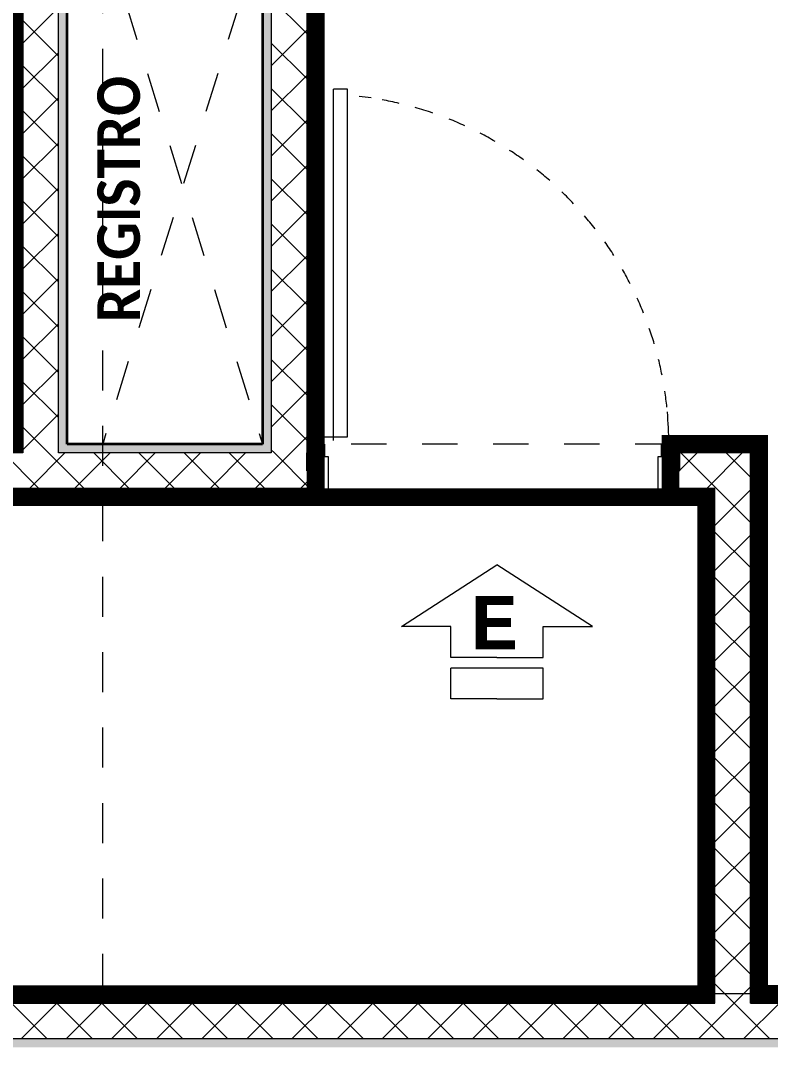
# Model space of a CAD drawing. Header units: metres. Extents: x -144 to 1000, y -717 to 29.
# Drawn here: x 652.423 to 654.536, y -557.414 to -554.521 of the extents above; entities that cross this region are included whole.
import ezdxf

# ---------------------------------------------------------------- set-up
doc = ezdxf.new("R2010")
doc.units = ezdxf.units.M
for name, pattern in [('Basculante', [0.11625, 0.075, -0.04125]), ('basculante modificado', [0.18, 0.1125, -0.0675]), ('Trazo', [0.45, 0.225, -0.225])]:
    doc.linetypes.add(name, pattern=pattern)
doc.layers.get('0').update_dxf_attribs({"color": 1})
doc.layers.add('00-MEDICION', color=30, linetype='Continuous')
for name, color, linetype, lineweight in [('A-DETL', 1, 'Continuous', 9), ('A-DETL-GENF', 1, 'Continuous', 9), ('A-DOOR', 1, 'Continuous', 9), ('A-DOOR-FRAM', 1, 'Continuous', 9), ('A-DOOR-HDLN', 1, 'Trazo', 20), ('A-WALL', 4, 'Continuous', 9), ('G-ANNO-TEXT', 2, 'Continuous', 9)]:
    doc.layers.add(name, color=color, linetype=linetype, lineweight=lineweight)
doc.layers.add('A-WALL-PATT', color=7, linetype='Continuous', lineweight=35, true_color=0x9c9c9c)
doc.styles.add('Calibri_B_2', font='calibrib.ttf', dxfattribs={"height": 0.135})
doc.styles.add('Courier New_B', font='courbd.ttf', dxfattribs={"height": 0.1125})

# ---------------------------------------------------------------- blocks, each defined once
blk = doc.blocks.new('A')
at = {"layer": 'A-WALL-PATT', "lineweight": 5, "true_color": 0x747474}
h = blk.add_hatch(color=8, dxfattribs=at)
h.paths.add_polyline_path([(651.351, -494.9486), (651.376, -494.9486), (651.376, -492.9986), (651.351, -492.9986), (651.351, -494.8736)])
h.paths.add_polyline_path([(651.376, -492.8486), (651.376, -487.8986), (651.351, -487.8986), (651.351, -492.8486)])
h.paths.add_polyline_path([(651.376, -487.7486), (651.376, -487.3488), (651.351, -487.3488), (651.351, -487.7486)])
at = {"layer": 'A-WALL-PATT', "true_color": 0x747474}
h = blk.add_hatch(color=8, dxfattribs=at)
h.paths.add_polyline_path([(651.476, -494.9486), (651.501, -494.9486), (651.501, -493.4986), (651.476, -493.4986), (651.476, -494.9361)])
h.paths.add_polyline_path([(651.501, -493.3486), (651.501, -491.0486), (651.476, -491.0486), (651.476, -493.3486), (651.4976, -493.3486)])
h.paths.add_polyline_path([(651.501, -490.8986), (651.501, -487.4988), (651.476, -487.4988), (651.476, -490.8986), (651.4844, -490.8986)])
for points in [[(652.076, -494.9486), (652.076, -493.4986), (652.051, -493.4986), (652.051, -494.9486)], [(653.4263, -496.4986), (653.4513, -496.4986), (653.4513, -494.9736), (653.4263, -494.9736), (653.4263, -495.7231)]]:
    blk.add_hatch(color=8, dxfattribs=at).paths.add_polyline_path(points)
at = {"layer": 'A-WALL-PATT', "lineweight": 5, "true_color": 0x747474}
for points in [[(652.176, -494.9486), (652.201, -494.9486), (652.201, -493.4986), (652.176, -493.4986), (652.176, -494.9102)], [(653.3263, -496.4986), (653.3263, -495.0986), (653.3013, -495.0986), (653.3013, -496.4986)]]:
    blk.add_hatch(color=8, dxfattribs=at).paths.add_polyline_path(points)
h = blk.add_hatch(color=8, dxfattribs=at)
h.paths.add_polyline_path([(650.1259, -495.0236), (650.1509, -495.0236), (650.1509, -494.9486), (649.851, -494.9486), (649.8521, -494.9736), (650.1259, -494.9736), (650.1259, -494.9836)])
h.paths.add_polyline_path([(647.9256, -495.0236), (647.9256, -494.9486), (647.9006, -494.9486), (647.9006, -495.0236)])
h.paths.add_polyline_path([(651.1759, -495.0236), (651.1759, -494.9736), (651.376, -494.9736), (651.376, -494.9486), (651.1509, -494.9486), (651.1509, -495.0236)])
h.paths.add_polyline_path([(652.2011, -495.0236), (652.201, -494.9486), (652.176, -494.9486), (652.1761, -495.0236), (652.1972, -495.0236)])
h.paths.add_polyline_path([(653.2261, -495.0236), (653.2261, -494.9736), (653.4513, -494.9736), (653.4513, -494.9486), (653.2011, -494.9486), (653.2011, -495.0236)])
h.paths.add_polyline_path([(646.9006, -495.0236), (646.9006, -494.9486), (646.6506, -494.9486), (646.6506, -494.9736), (646.8756, -494.9736), (646.8756, -495.0236)])
h.paths.add_polyline_path([(648.5688, -494.9736), (648.626, -494.9736), (648.626, -494.9486), (648.026, -494.9486), (648.026, -494.9736), (648.1212, -494.9736)])
h.paths.add_polyline_path([(652.076, -494.9736), (652.076, -494.9486), (651.476, -494.9486), (651.476, -494.9736), (652.051, -494.9736)])
h.paths.add_polyline_path([(648.751, -494.9736), (649.751, -494.9736), (649.751, -494.9486), (648.726, -494.9486), (648.726, -494.9736)])
at = {"layer": 'A-WALL-PATT', "true_color": 0x747474}
h = blk.add_hatch(color=8, dxfattribs=at)
h.paths.add_polyline_path([(651.1509, -495.0986), (652.2011, -495.0986), (652.2011, -495.0736), (651.1509, -495.0736)])
h.paths.add_polyline_path([(646.8756, -495.0986), (646.9006, -495.0986), (646.9006, -495.0736), (646.7756, -495.0736), (646.7756, -495.0986), (646.8006, -495.0986)])
h.paths.add_polyline_path([(653.3013, -495.0986), (653.3263, -495.0986), (653.3263, -495.0736), (653.2011, -495.0736), (653.2011, -495.0986), (653.2261, -495.0986)])
h.paths.add_polyline_path([(648.051, -495.0986), (650.1509, -495.0986), (650.1509, -495.0736), (647.9006, -495.0736), (647.9006, -495.0986), (647.9107, -495.0986)])
at = {"layer": 'A-WALL-PATT', "lineweight": 5, "true_color": 0x747474}
h = blk.add_hatch(color=8, dxfattribs=at)
h.paths.add_polyline_path([(654.676, -496.5236), (654.701, -496.5236), (654.701, -496.4986), (653.4263, -496.4986), (653.4263, -496.5236), (654.2351, -496.5236)])
h.paths.add_polyline_path([(648.9258, -496.5236), (653.3263, -496.5236), (653.3263, -496.4986), (648.9011, -496.4989), (648.9011, -496.5236)])
at = {"layer": 'A-WALL-PATT', "true_color": 0x747474}
h = blk.add_hatch(color=8, dxfattribs=at)
h.paths.add_polyline_path([(652.4214, -496.6486), (653.926, -496.6482), (653.926, -496.6236), (648.9258, -496.6236), (648.9258, -496.5236), (648.9011, -496.5237), (648.9011, -496.6486), (652.1972, -496.6486)])
h.paths.add_polyline_path([(654.676, -496.6486), (654.701, -496.6486), (654.701, -496.5236), (654.676, -496.5236), (654.676, -496.6236), (654.026, -496.6236), (654.026, -496.6486), (654.2351, -496.6486)])
at = {"layer": 'A-DETL', "color": 7, "linetype": 'basculante modificado'}
for p, q in [((651.6009, -496.4975), (651.6009, -487.8986)), ((652.051, -493.4986), (651.6009, -494.9486)), ((651.6009, -493.4986), (652.051, -494.9486)), ((654.7008, -496.4975), (648.9008, -496.4975))]:
    blk.add_line(p, q, dxfattribs=at)
at = {"layer": 'A-DETL-GENF', "linetype": 'Basculante'}
for p, q in [((652.2011, -494.9486), (652.2011, -495.0986)), ((653.2011, -494.9486), (652.2011, -494.9486)), ((653.2011, -495.0986), (653.2011, -494.9486)), ((652.2011, -495.0986), (653.2011, -495.0986))]:
    blk.add_line(p, q, dxfattribs=at)
at = {"layer": 'A-DETL-GENF'}
for p, q in [((652.4427, -495.4627), (652.7118, -495.2891)), ((652.9809, -495.4627), (652.7118, -495.2891)), ((652.5816, -495.4627), (652.4427, -495.4627)), ((652.5816, -495.5495), (652.5816, -495.4627)), ((652.842, -495.5495), (652.842, -495.4627)), ((652.842, -495.4627), (652.9809, -495.4627)), ((652.7118, -495.5495), (652.5816, -495.5495)), ((652.7118, -495.5495), (652.842, -495.5495)), ((652.5816, -495.6666), (652.5816, -495.5798)), ((652.842, -495.5798), (652.5816, -495.5798)), ((652.842, -495.6666), (652.842, -495.5798)), ((652.7118, -495.6666), (652.5816, -495.6666)), ((652.7118, -495.6666), (652.842, -495.6666))]:
    blk.add_line(p, q, dxfattribs=at)
at = {"layer": 'A-DOOR', "lineweight": 15}
for p, q in [((652.2911, -493.9486), (652.2511, -493.9486)), ((652.2511, -494.9386), (652.2511, -493.9486)), ((652.2911, -494.9286), (652.2911, -493.9486)), ((652.2011, -494.9386), (652.2161, -494.9386)), ((652.2161, -494.9286), (652.2911, -494.9286)), ((652.2161, -494.9386), (652.2161, -494.9286))]:
    blk.add_line(p, q, dxfattribs=at)
at = {"layer": 'A-DOOR'}
blk.add_line((652.2011, -494.9486), (652.2011, -495.0986), dxfattribs=at)
for start, end in [(81.55, 83.5406), (76.8489, 79.7418), (76.8489, 79.7418), (71.1143, 74.1684), (65.4451, 68.2717), (59.8378, 62.634), (54.2878, 57.0559), (48.7903, 51.5328), (43.3395, 46.0594), (37.9295, 40.6298), (32.5538, 35.2378), (27.2056, 29.8767), (21.8777, 24.5395), (16.5629, 19.2191), (11.2538, 13.9081), (5.9429, 8.5991), (0, 5.1398)]:
    blk.add_arc((652.2129, -494.9463), 0.9833, start, end, dxfattribs=at)
at = {"layer": 'A-DOOR-FRAM'}
for p, q in [((652.2011, -494.9486), (652.2261, -494.9486)), ((652.2261, -494.9486), (652.2261, -494.9836)), ((653.1761, -494.9486), (653.2011, -494.9486)), ((653.1761, -494.9836), (653.1761, -494.9486)), ((652.2261, -494.9836), (652.2361, -494.9836)), ((652.2361, -494.9836), (652.2361, -495.0986)), ((653.1661, -494.9836), (653.1761, -494.9836)), ((653.1661, -495.0986), (653.1661, -494.9836)), ((652.2361, -495.0986), (652.2011, -495.0986)), ((653.2011, -495.0986), (653.1661, -495.0986))]:
    blk.add_line(p, q, dxfattribs=at)
at = {"layer": 'A-DOOR-HDLN'}
blk.add_line((653.2011, -495.0986), (653.2011, -494.9486), dxfattribs=at)
at = {"layer": 'A-WALL'}
for p, q in [((651.376, -487.3488), (651.376, -494.9736)), ((651.476, -494.9736), (651.476, -487.3488)), ((652.076, -493.4986), (652.076, -494.9736)), ((652.176, -493.4986), (652.176, -494.9736)), ((651.376, -494.9736), (651.1759, -494.9736)), ((652.076, -494.9736), (651.476, -494.9736)), ((652.1761, -495.0236), (652.1761, -494.9736)), ((653.2261, -494.9736), (653.2261, -495.0236)), ((653.4263, -494.9736), (653.2261, -494.9736)), ((653.4263, -496.5236), (653.4263, -494.9736)), ((652.1761, -495.0236), (652.2011, -495.0236)), ((653.2011, -495.0236), (653.2261, -495.0236)), ((652.2011, -495.0736), (651.1509, -495.0736)), ((653.3263, -495.0736), (653.2011, -495.0736)), ((653.3263, -496.5236), (653.3263, -495.0736)), ((648.9258, -496.5236), (653.3263, -496.5236)), ((653.4263, -496.5236), (654.676, -496.5236)), ((648.9258, -496.6236), (653.926, -496.6236))]:
    blk.add_line(p, q, dxfattribs=at)
at = {"layer": 'A-WALL', "lineweight": 35}
for p, q in [((651.501, -494.9486), (651.501, -493.4986)), ((652.051, -493.4986), (652.051, -494.9486)), ((652.201, -494.9486), (652.201, -493.4986)), ((652.051, -494.9486), (651.501, -494.9486)), ((652.2011, -495.0986), (652.2011, -494.9486)), ((653.4513, -494.9486), (653.2011, -494.9486)), ((653.2011, -494.9486), (653.2011, -495.0986)), ((653.4513, -496.4986), (653.4513, -494.9486)), ((651.1509, -495.0986), (652.2011, -495.0986)), ((653.2011, -495.0986), (653.3013, -495.0986)), ((653.3013, -495.0986), (653.3013, -496.4986)), ((653.3013, -496.4986), (648.9008, -496.4986)), ((654.701, -496.4986), (653.4513, -496.4986))]:
    blk.add_line(p, q, dxfattribs=at)
at = {"layer": 'A-WALL-PATT', "color": 1, "lineweight": 5, "true_color": 0xff0000}
for p, q in [((652.176, -493.7919), (652.076, -493.6919)), ((651.376, -493.8189), (651.476, -493.7189)), ((651.476, -493.8556), (651.376, -493.7556)), ((652.076, -493.8826), (652.176, -493.7826)), ((652.176, -493.9192), (652.076, -493.8192)), ((651.376, -493.9462), (651.476, -493.8462)), ((651.476, -493.9829), (651.376, -493.8829)), ((652.076, -494.0099), (652.176, -493.9099)), ((652.176, -494.0465), (652.076, -493.9465)), ((651.376, -494.0735), (651.476, -493.9735)), ((651.476, -494.1102), (651.376, -494.0102)), ((652.076, -494.1372), (652.176, -494.0372)), ((652.176, -494.1738), (652.076, -494.0738)), ((651.376, -494.2008), (651.476, -494.1008)), ((651.476, -494.2374), (651.376, -494.1374)), ((652.076, -494.2644), (652.176, -494.1644)), ((652.176, -494.301), (652.076, -494.201)), ((651.376, -494.328), (651.476, -494.228)), ((651.476, -494.3647), (651.376, -494.2647)), ((652.076, -494.3917), (652.176, -494.2917)), ((652.176, -494.4283), (652.076, -494.3283)), ((651.376, -494.4553), (651.476, -494.3553)), ((651.476, -494.492), (651.376, -494.392)), ((652.076, -494.519), (652.176, -494.419)), ((652.176, -494.5556), (652.076, -494.4556)), ((651.376, -494.5826), (651.476, -494.4826)), ((651.476, -494.6193), (651.376, -494.5193)), ((652.076, -494.6463), (652.176, -494.5463)), ((652.176, -494.6829), (652.076, -494.5829)), ((651.376, -494.7099), (651.476, -494.6099)), ((651.476, -494.7466), (651.376, -494.6466)), ((652.076, -494.7736), (652.176, -494.6736)), ((652.176, -494.8102), (652.076, -494.7102)), ((651.376, -494.8372), (651.476, -494.7372)), ((651.476, -494.8738), (651.376, -494.7738)), ((652.076, -494.9008), (652.176, -494.8008)), ((652.176, -494.9374), (652.076, -494.8374)), ((651.376, -494.9644), (651.476, -494.8644)), ((651.4485, -494.9736), (651.376, -494.9011)), ((652.1306, -494.9736), (652.176, -494.9281)), ((652.0849, -494.9736), (652.076, -494.9647)), ((651.4212, -495.0736), (651.3212, -494.9736)), ((651.3942, -495.0736), (651.4942, -494.9736)), ((651.5485, -495.0736), (651.4485, -494.9736)), ((651.5215, -495.0736), (651.6215, -494.9736)), ((651.6758, -495.0736), (651.5758, -494.9736)), ((651.6488, -495.0736), (651.7488, -494.9736)), ((651.803, -495.0736), (651.703, -494.9736)), ((651.776, -495.0736), (651.876, -494.9736)), ((651.9303, -495.0736), (651.8303, -494.9736)), ((651.9033, -495.0736), (652.0033, -494.9736)), ((652.0576, -495.0736), (651.9576, -494.9736)), ((652.0306, -495.0736), (652.1306, -494.9736)), ((652.1849, -495.0736), (652.0849, -494.9736)), ((653.2011, -495.0486), (653.2761, -494.9736)), ((653.3304, -495.0736), (653.2304, -494.9736)), ((653.3034, -495.0736), (653.4034, -494.9736)), ((653.4263, -495.0422), (653.3577, -494.9736)), ((652.1579, -495.0736), (652.2011, -495.0303)), ((653.2031, -495.0736), (653.2011, -495.0715)), ((653.3263, -495.1779), (653.4263, -495.0779)), ((653.4263, -495.1695), (653.3304, -495.0736)), ((653.4263, -495.2968), (653.3263, -495.1968)), ((653.3263, -495.3052), (653.4263, -495.2052)), ((653.4263, -495.4241), (653.3263, -495.3241)), ((653.3263, -495.4325), (653.4263, -495.3325)), ((653.4263, -495.5513), (653.3263, -495.4513)), ((653.3263, -495.5597), (653.4263, -495.4597)), ((653.4263, -495.6786), (653.3263, -495.5786)), ((653.3263, -495.687), (653.4263, -495.587)), ((653.4263, -495.8059), (653.3263, -495.7059)), ((653.3263, -495.8143), (653.4263, -495.7143)), ((653.4263, -495.9332), (653.3263, -495.8332)), ((653.3263, -495.9416), (653.4263, -495.8416)), ((653.4263, -496.0604), (653.3263, -495.9604)), ((653.3263, -496.0689), (653.4263, -495.9689)), ((653.4263, -496.1877), (653.3263, -496.0877)), ((653.3263, -496.1961), (653.4263, -496.0961)), ((653.4263, -496.315), (653.3263, -496.215)), ((653.3263, -496.3234), (653.4263, -496.2234)), ((653.4263, -496.4423), (653.3263, -496.3423)), ((653.3263, -496.4507), (653.4263, -496.3507)), ((653.3803, -496.5236), (653.3263, -496.4696)), ((653.3807, -496.5236), (653.4263, -496.478)), ((651.4438, -496.6236), (651.3438, -496.5236)), ((651.3716, -496.6236), (651.4716, -496.5236)), ((651.5711, -496.6236), (651.4711, -496.5236)), ((651.4988, -496.6236), (651.5988, -496.5236)), ((651.6984, -496.6236), (651.5984, -496.5236)), ((651.6261, -496.6236), (651.7261, -496.5236)), ((651.8257, -496.6236), (651.7257, -496.5236)), ((651.7534, -496.6236), (651.8534, -496.5236)), ((651.953, -496.6236), (651.853, -496.5236)), ((651.8807, -496.6236), (651.9807, -496.5236)), ((652.0802, -496.6236), (651.9802, -496.5236)), ((652.008, -496.6236), (652.108, -496.5236)), ((652.2075, -496.6236), (652.1075, -496.5236)), ((652.1352, -496.6236), (652.2352, -496.5236)), ((652.3348, -496.6236), (652.2348, -496.5236)), ((652.2625, -496.6236), (652.3625, -496.5236)), ((652.4621, -496.6236), (652.3621, -496.5236)), ((652.3898, -496.6236), (652.4898, -496.5236)), ((652.5894, -496.6236), (652.4894, -496.5236)), ((652.5171, -496.6236), (652.6171, -496.5236)), ((652.7166, -496.6236), (652.6166, -496.5236)), ((652.6443, -496.6236), (652.7443, -496.5236)), ((652.8439, -496.6236), (652.7439, -496.5236)), ((652.7716, -496.6236), (652.8716, -496.5236)), ((652.9712, -496.6236), (652.8712, -496.5236)), ((652.8989, -496.6236), (652.9989, -496.5236)), ((653.0985, -496.6236), (652.9985, -496.5236)), ((653.0262, -496.6236), (653.1262, -496.5236)), ((653.2258, -496.6236), (653.1258, -496.5236)), ((653.1535, -496.6236), (653.2535, -496.5236)), ((653.353, -496.6236), (653.253, -496.5236)), ((653.2807, -496.6236), (653.3807, -496.5236)), ((653.4803, -496.6236), (653.3803, -496.5236)), ((653.408, -496.6236), (653.508, -496.5236))]:
    blk.add_line(p, q, dxfattribs=at)
at = {"layer": 'G-ANNO-TEXT', "style": 'Calibri_B_2', "width": 0.9}
blk.add_text('REGISTRO', height=0.12, rotation=90, dxfattribs=at).set_placement((651.7057, -494.6047))
at = {"layer": 'G-ANNO-TEXT', "style": 'Courier New_B', "width": 0.9}
blk.add_text('E', height=0.15, dxfattribs=at).set_placement((652.6367, -495.527))

msp = doc.modelspace()

# ---------------------------------------------------------------- linework, layer by layer
at = {"layer": '00-MEDICION', "const_width": 0.05}
for points in [[(653.2545, -555.864), (653.2544, -554.264), (655.6042, -554.264), (655.6042, -552.6141), (655.4542, -552.6141), (655.4542, -554.114), (654.0542, -554.114), (654.0542, -551.814), (655.6544, -551.814), (655.6544, -551.664), (653.9542, -551.664), (653.9542, -554.114), (652.5544, -554.114), (652.5544, -551.814), (653.1544, -551.814), (653.1544, -551.664), (652.5544, -551.664), (652.5544, -548.2643)], [(661.5045, -557.263), (660.2545, -557.263), (660.2545, -556.864), (660.1045, -556.864), (660.1045, -557.263), (654.5047, -557.263), (654.5047, -555.714), (654.2545, -555.714), (654.2545, -555.864), (653.2545, -555.864)]]:
    msp.add_lwpolyline(points, dxfattribs=at)
at = {"layer": '00-MEDICION', "color": 5, "const_width": 0.05}
msp.add_lwpolyline([(647.854, -557.264), (647.854, -555.864), (651.2043, -555.864), (651.2043, -555.714), (650.9044, -555.714), (650.9044, -554.564), (650.8044, -554.564), (650.8044, -555.714), (649.8044, -555.714), (649.8044, -553.764), (650.9044, -553.764), (652.4044, -553.764), (652.4044, -555.714), (652.2043, -555.714), (652.2043, -555.864), (654.3547, -555.864), (654.3547, -557.264), (649.454, -557.264), (649.454, -557.414), (647.8542, -557.414), (647.8542, -557.264)], dxfattribs=at)

# ---------------------------------------------------------------- block references
at = {"color": 3}
msp.add_blockref('A', (1.0534, -60.7655), dxfattribs=at)

doc.saveas('drawing.dxf')
